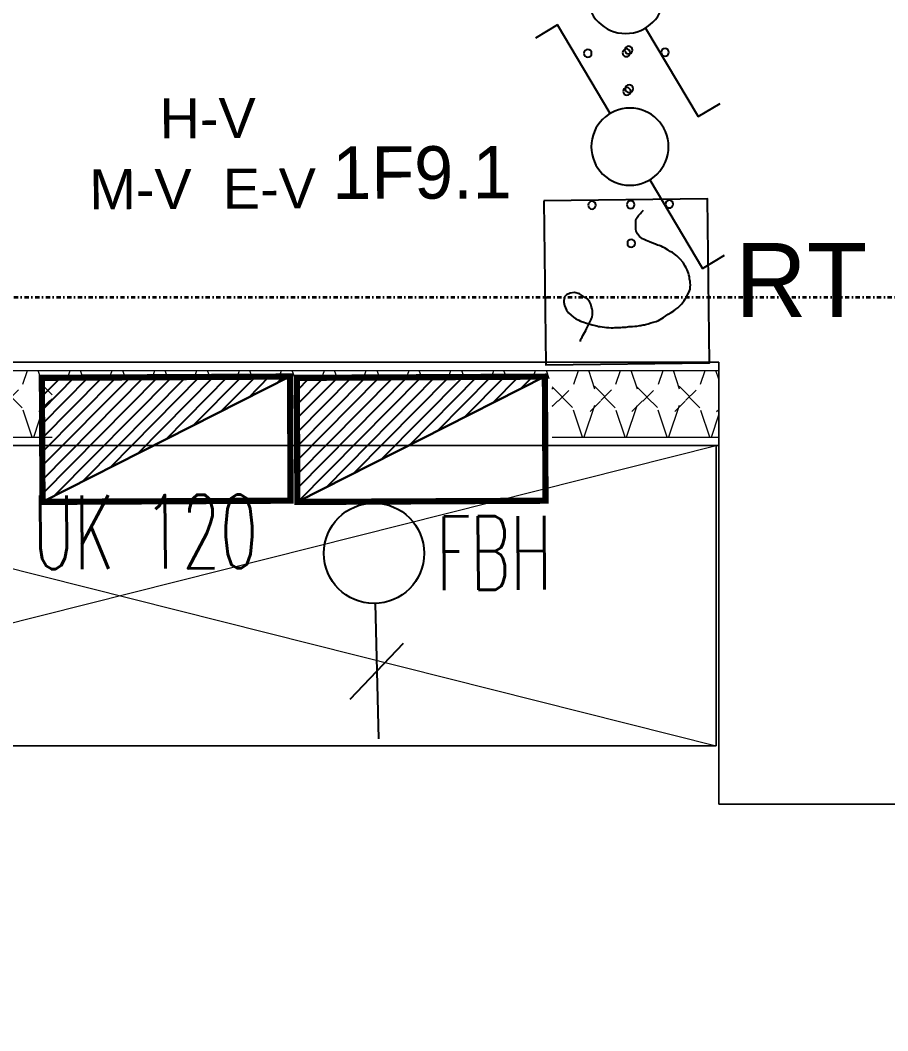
# Model space of a CAD drawing. Header units: metres. Extents: x -17679 to 22565, y -12299 to 33430.
# Drawn here: x 5502 to 6803, y 2922 to 4437 of the extents above; entities that cross this region are included whole.
import ezdxf
from ezdxf.enums import TextEntityAlignment as Align

# ---------------------------------------------------------------- set-up
doc = ezdxf.new("R2010")
doc.units = ezdxf.units.M
doc.linetypes.add('Strich Punkt Mittel', pattern=[0.015875, 0.00635, -0.0047625, 0, -0.0047625])
doc.linetypes.add('Verdeckt', pattern=[0.003, 0.002, -0.001])
doc.layers.get('0').update_dxf_attribs({"color": 252})
for name, color, linetype, lineweight in [('A_Moebel', 6, 'Continuous', 13), ('A_Raeume', 7, 'Continuous', 13), ('A_Raeume_', 7, 'Continuous', 5), ('A_Raster_', 1, 'Continuous', 9), ('A_Tueren', 31, 'Continuous', 13), ('A_Waende', 7, 'Continuous', 13), ('Text', 130, 'Continuous', 9)]:
    doc.layers.add(name, color=color, linetype=linetype, lineweight=lineweight)
for name, color, linetype, true_color in [('E_Muster', 18, 'Continuous', 0x080808), ('E_NACHRTECH', 3, 'Continuous', 0x00fa00), ('E_Steckdose+Schalter', 150, 'Continuous', 0x0b6cf4)]:
    doc.layers.add(name, color=color, linetype=linetype, true_color=true_color)
doc.layers.add('ET_LEGENDE - Wohnung$0$800_KO_HI____L', color=130, linetype='Continuous')
doc.styles.add('Arial_7', font='arial.ttf', dxfattribs={"height": 0.06})
doc.styles.add('ET_LEGENDE - Wohnung$0$ROMANS', font='romans.shx', dxfattribs={"width": 0.6})

# ---------------------------------------------------------------- blocks, each defined once
blk = doc.blocks.new('*U555')
h = blk.add_hatch()
h.set_pattern_fill('ANSI31', color=256, scale=5, style=0)
h.set_pattern_definition([(45, (1095.664734749665, 558.40475788579), (-11.22532015133644, 11.22532015133644), [])])
h.paths.add_polyline_path([(0, 0), (0, 200), (400, 200)])
blk.add_line((0, 0), (400, 200))
at = {"const_width": 10}
blk.add_lwpolyline([(0, 200), (400, 200), (400, 0), (0, 0)], close=True, dxfattribs=at)
blk.add_lwpolyline([(0, 0), (0, 200), (400, 200), (0, 0)])
at = {"style": 'ET_LEGENDE - Wohnung$0$ROMANS', "width": 0.6, "flags": 1}
for tag, p in [('RAUMBUCHNUMMER', (500, -300)), ('ANLAGE', (500, -450))]:
    blk.add_attdef(tag, text='', height=100, dxfattribs=at).set_placement(p, align=Align.MIDDLE)
for tag, p in [('TEILANLAGE_NR', (500, -600)), ('KOMPONENTE', (500, -750)), ('KOMPONENTE_NR', (500, -900)), ('BEZEICHNUNG', (500, -1050)), ('TYP', (500, -1200)), ('HERSTELLER', (500, -1350)), ('MODEL', (500, -1500)), ('LEISTUNG_MAX', (500, -1650)), ('SPEZIFISCH_1', (500, -1800)), ('SPEZIFISCH_2', (500, -1950)), ('SPEZIFISCH_3', (499.9999999999991, -2100)), ('SPEZIFISCH_4', (500, -2250)), ('SPEZIFISCH_5', (500, -2400)), ('GEWERKE_CODE', (500, -2550)), ('LV_POS', (500, -2700)), ('ZAEHLER', (500, -2850)), ('PLATZHALTER_1', (500, -3000)), ('PLATZHALTER_2', (499.9999999999991, -3150)), ('PLATZHALTER_3', (499.9999999999991, -3300)), ('JOBLISTE_VDMA', (500, -3450)), ('ET_SPEZIFISCH_1', (500, -3600)), ('ET_SPEZIFISCH_2', (500, -3750)), ('ET_SPEZIFISCH_3', (500, -3900)), ('ET_SPEZIFISCH_4', (500, -4050)), ('ET_SPEZIFISCH_5', (500, -4200)), ('ET_SPEZIFISCH_6', (500, -4350)), ('ET_SPEZIFISCH_7', (500, -4500))]:
    blk.add_attdef(tag, text='', height=100, dxfattribs=at).set_placement(p, align=Align.MIDDLE_CENTER)
blk = doc.blocks.new('*U551')
for p, q in [((15.03495329624275, 73.7192722660875), (17.86959896548069, 76.35144324467183)), ((17.86959896548069, 76.35144324467183), (23.94383968529291, 76.95886731666178)), ((23.94383968529291, 76.95886731666178), (27.99333349848166, 76.35144324467183)), ((27.99333349848166, 76.35144324467183), (33.66262483695755, 73.7192722660875)), ((12.40278231765842, 64.00048711439376), (13.01020638964837, 69.26482907156242)), ((14.02257984288735, 57.92624639461064), (12.40278231765842, 64.00048711439376)), ((13.01020638964837, 69.26482907156242), (15.03495329624275, 73.7192722660875)), ((33.66262483695755, 73.7192722660875), (37.10469457818545, 71.49205066883951)), ((37.10469457818545, 71.49205066883951), (39.93934024742339, 68.25245561826523)), ((39.93934024742339, 68.25245561826523), (42.16656184470048, 65.41780994902729)), ((42.16656184470048, 65.41780994902729), (44.39378344194847, 62.58316427978934)), ((44.39378344194847, 62.58316427978934), (46.21605565788923, 59.14109453856145)), ((17.26217489346163, 52.8643791280956), (14.02257984288735, 57.92624639461064)), ((18.32624102855334, 51.10860876148581), (17.26217489346163, 52.8643791280956)), ((20.09682056275778, 48.61241062425325), (18.32624102855334, 51.10860876148581)), ((46.21605565788923, 59.14109453856145), (47.12719176587415, 57.01511028662571)), ((47.12719176587415, 57.01511028662571), (48.74698929110309, 52.86437912812471)), ((48.74698929110309, 52.86437912812471), (49.4556507084053, 50.83963222150123)), ((49.4556507084053, 50.83963222150123), (50.77173619769746, 46.68890106297112)), ((56.54226488154382, 49.52354673220907), (54.31504328423762, 48.40993593357052)), ((58.76948647882091, 50.63715753084761), (56.54226488154382, 49.52354673220907)), ((60.69299604010303, 51.85200567482752), (58.76948647882091, 50.63715753084761)), ((58.76948647882091, 50.63715753084761), (58.76948647882091, 50.63715753084761)), ((62.61650560135604, 53.06685381877833), (60.69299604010303, 51.85200567482752)), ((60.69299604010303, 51.85200567482752), (60.69299604010303, 51.85200567482752)), ((64.64125250792131, 54.18046461741687), (62.61650560135604, 53.06685381877833)), ((66.66599941451568, 55.29407541602632), (64.64125250792131, 54.18046461741687)), ((68.18455959446146, 56.10397417866988), (66.66599941451568, 55.29407541602632)), ((69.70311977440724, 56.91387294131345), (68.18455959446146, 56.10397417866988)), ((70.91796791838715, 57.11634763196707), (69.70311977440724, 56.91387294131345)), ((72.13281606233795, 57.31882232262069), (70.91796791838715, 57.11634763196707)), ((23.33641561330296, 45.7777649550153), (20.09682056275778, 48.61241062425325)), ((26.57601066381904, 43.95549273907454), (23.33641561330296, 45.7777649550153)), ((30.22055509570055, 43.14559397643097), (26.57601066381904, 43.95549273907454)), ((32.85272607434308, 42.53816990447012), (30.22055509570055, 43.14559397643097)), ((34.60750672614086, 42.13322052313379), (32.85272607434308, 42.53816990447012)), ((35.68737174352282, 42.13322052313379), (34.60750672614086, 42.13322052313379)), ((39.12944148475072, 42.13322052313379), (35.68737174352282, 42.13322052313379)), ((42.77398591663223, 42.53816990447012), (39.12944148475072, 42.13322052313379)), ((44.19130875123665, 43.24683132177233), (42.77398591663223, 42.53816990447012)), ((45.60863158587017, 43.95549273907454), (44.19130875123665, 43.24683132177233)), ((49.25317601775168, 45.98023964566891), (45.60863158587017, 43.95549273907454)), ((51.78410965099465, 47.19508778961972), (49.25317601775168, 45.98023964566891)), ((50.77173619769746, 46.68890106297112), (51.68287230568239, 43.85425539376228)), ((51.68287230568239, 43.85425539376228), (52.08782168698963, 42.53816990447012)), ((54.31504328423762, 48.40993593357052), (51.78410965099465, 47.19508778961972)), ((52.08782168698963, 42.53816990447012), (52.49277106829686, 40.81713503384162)), ((52.49277106829686, 40.81713503384162), (52.8977204496332, 39.09610016321312)), ((52.8977204496332, 39.09610016321312), (53.40390717628179, 37.07135325661875)), ((53.40390717628179, 37.07135325661875), (53.91009390293039, 35.04660635002438)), ((53.91009390293039, 35.04660635002438), (54.21380593895446, 32.81938475277639)), ((54.21380593895446, 32.81938475277639), (54.51751797494944, 30.5921631555284)), ((54.51751797494944, 30.5921631555284), (54.92246735625667, 27.85875483163181)), ((54.92246735625667, 27.85875483163181), (55.32741673759301, 25.12534650770613)), ((55.32741673759301, 25.12534650770613), (55.52989142824663, 22.29070083846818)), ((55.52989142824663, 22.29070083846818), (55.73236611887114, 19.45605516920113)), ((55.73236611887114, 19.45605516920113), (55.73236611887114, 17.22883357195314)), ((55.73236611887114, 17.22883357195314), (55.73236611887114, 15.00161197470515)), ((55.73236611887114, 15.00161197470515), (55.73236611887114, 12.47067834143308)), ((55.73236611887114, 12.47067834143308), (55.73236611887114, 9.93974470819012)), ((55.1249420469394, 1.435807700476289), (54.66984127747128, -2.011754211238439)), ((55.32741673759301, 5.890250895001372), (55.1249420469394, 1.435807700476289)), ((55.52989142824663, 7.914997801595745), (55.32741673759301, 5.890250895001372)), ((55.73236611887114, 9.93974470819012), (55.52989142824663, 7.914997801595745)), ((-75.12235974497162, -12.20892076714881), (-76.83888858591672, -12.75521287330412)), ((-73.42545449291356, -12.01237576742642), (-75.12235974497162, -12.20892076714881)), ((-71.83808454626705, -11.93041049464591), (-73.42545449291356, -12.01237576742642)), ((-69.89534924400505, -11.90294569122125), (-71.83808454626705, -11.93041049464591)), ((-66.96750977844931, -11.90294569122125), (-69.89534924400505, -11.90294569122125)), ((-64.2855003630393, -12.12180584374801), (-66.96750977844931, -11.90294569122125)), ((-61.82291835092474, -12.53249048287034), (-64.2855003630393, -12.12180584374801)), ((54.08398795034736, -11.8797722633135), (53.55129670957103, -15.2683542789855)), ((54.17425645934418, -9.491621775869135), (54.08398795034736, -11.8797722633135)), ((54.48966105200816, -6.517698527281027), (54.17425645934418, -9.491621775869135)), ((54.53212784789503, -4.233483637999597), (54.48966105200816, -6.517698527281027)), ((54.66984127747128, -2.011754211238439), (54.53212784789503, -4.233483637999597)), ((-85.99991734314244, -20.33022154547143), (-87.21476548709325, -21.6463070347636)), ((-84.78506919916254, -19.01413605617927), (-85.99991734314244, -20.33022154547143)), ((-83.36774636455812, -17.79928791222846), (-84.78506919916254, -19.01413605617927)), ((-81.95042352992459, -16.58443976827766), (-83.36774636455812, -17.79928791222846)), ((-80.83681273128605, -15.36959162432686), (-81.95042352992459, -16.58443976827766)), ((-79.76494408887811, -14.5494369861808), (-80.83681273128605, -15.36959162432686)), ((-78.3213615300483, -13.69116187837426), (-79.76494408887811, -14.5494369861808)), ((-76.83888858591672, -12.75521287330412), (-78.3213615300483, -13.69116187837426)), ((-58.46335941334837, -14.15474348034695), (-61.82291835092474, -12.53249048287034)), ((-55.22376436277409, -16.38196507762404), (-58.46335941334837, -14.15474348034695)), ((-53.80644152816967, -18.10299994822344), (-55.22376436277409, -16.38196507762404)), ((-52.38911869356525, -19.82403481882284), (-53.80644152816967, -18.10299994822344)), ((-51.37674524026806, -22.05125641609993), (-52.38911869356525, -19.82403481882284)), ((-50.36437178697088, -24.27847801334792), (-51.37674524026806, -22.05125641609993)), ((-49.45323567901505, -26.40446226528366), (-50.36437178697088, -24.27847801334792)), ((52.08782168698963, -23.97476597735295), (51.6828723057115, -25.49332615729873)), ((52.49277106829686, -22.45620579740716), (52.08782168698963, -23.97476597735295)), ((52.69524575897958, -21.03888296280274), (52.49277106829686, -22.45620579740716)), ((52.8977204496332, -19.62156012816922), (52.69524575897958, -21.03888296280274)), ((53.17527121107559, -18.10299994822344), (52.8977204496332, -19.62156012816922)), ((53.45282197248889, -16.58443976827766), (53.17527121107559, -18.10299994822344)), ((53.55129670957103, -15.2683542789855), (53.45282197248889, -16.58443976827766)), ((-48.54209957103012, -28.53044651721939), (-49.45323567901505, -26.40446226528366)), ((-46.31487797375302, -33.3898390930517), (-48.54209957103012, -28.53044651721939)), ((-45.40374186576809, -35.81953538095331), (-46.31487797375302, -33.3898390930517)), ((-44.49260575781226, -38.24923166888402), (-45.40374186576809, -35.81953538095331)), ((48.64575194576173, -35.41458599964608), (47.63337849252275, -38.45170635956674)), ((49.65812539911713, -31.77004156776457), (48.64575194576173, -35.41458599964608)), ((50.46802416170248, -28.73292120787301), (49.65812539911713, -31.77004156776457)), ((51.6828723057115, -25.49332615729873), (50.46802416170248, -28.73292120787301)), ((-43.6827069951687, -40.37521592081975), (-44.49260575781226, -38.24923166888402)), ((-42.87280823252513, -42.50120017272638), (-43.6827069951687, -40.37521592081975)), ((-41.86043477922794, -44.62718442469122), (-42.87280823252513, -42.50120017272638)), ((-40.84806132593075, -46.75316867662695), (-41.86043477922794, -44.62718442469122)), ((-38.21589034734643, -51.20761187112293), (-40.84806132593075, -46.75316867662695)), ((43.88759671529988, -44.4247097340376), (40.1418149380479, -50.39771310850847)), ((47.63337849252275, -38.45170635956674), (43.88759671529988, -44.4247097340376)), ((-36.49849846452708, -53.40912990501601), (-38.21589034734643, -51.20761187112293)), ((-34.97629529677215, -56.26947913760886), (-36.49849846452708, -53.40912990501601)), ((-30.9268014835834, -61.73629578543113), (-34.97629529677215, -56.26947913760886)), ((34.16881156357704, -59.6103115335245), (32.44777669300674, -61.93877047611386)), ((35.88984643417644, -57.28185259093516), (34.16881156357704, -59.6103115335245)), ((38.01583068611217, -53.83978284973636), (35.88984643417644, -57.28185259093516)), ((40.1418149380479, -50.39771310850847), (38.01583068611217, -53.83978284973636)), ((-27.07978236104827, -65.78578959864898), (-30.9268014835834, -61.73629578543113)), ((-22.62533916652319, -69.22785933987689), (-27.07978236104827, -65.78578959864898)), ((-18.1708959719981, -71.86003031843211), (-22.62533916652319, -69.22785933987689)), ((-16.39359643607167, -73.03702334555783), (-18.1708959719981, -71.86003031843211)), ((-13.91892746815574, -74.28972660639192), (-16.39359643607167, -73.03702334555783)), ((19.28692180005601, -72.66992908107567), (16.65475082147168, -74.18848926105056)), ((21.41290605202085, -71.35384359178352), (19.28692180005601, -72.66992908107567)), ((23.53889030395658, -70.03775810249135), (21.41290605202085, -71.35384359178352)), ((27.58838411717443, -67.0006377426289), (23.53889030395658, -70.03775810249135)), ((30.01808040507603, -64.46970410938593), (27.58838411717443, -67.0006377426289)), ((32.44777669300674, -61.93877047611386), (30.01808040507603, -64.46970410938593)), ((-11.89418056153226, -74.99838802369413), (-13.91892746815574, -74.28972660639192)), ((-9.869433654937893, -75.70704944099634), (-11.89418056153226, -74.99838802369413)), ((-7.540974712348543, -76.21323616764494), (-9.869433654937893, -75.70704944099634)), ((-5.212515769759193, -76.71942289429352), (-7.540974712348543, -76.21323616764494)), ((-2.884056827169843, -76.92189758494715), (-5.212515769759193, -76.71942289429352)), ((-0.560526951099746, -77.12394366113222), (-2.884056827169843, -76.92189758494715)), ((-0.5869739641784691, -77.42808431162484), (-0.560526951099746, -77.12394366113222)), ((2.076573093974729, -77.42808431162484), (-0.5869739641784691, -77.42808431162484)), ((4.708744072529952, -77.73179634759072), (2.076573093974729, -77.42808431162484)), ((7.340915051114279, -77.5293216569371), (4.708744072529952, -77.73179634759072)), ((9.973086029698607, -77.32684696625438), (7.340915051114279, -77.5293216569371)), ((11.99783293629298, -76.51694820363991), (9.973086029698607, -77.32684696625438)), ((14.02257984288735, -75.70704944099634), (11.99783293629298, -76.51694820363991)), ((16.65475082147168, -74.18848926105056), (14.02257984288735, -75.70704944099634))]:
    blk.add_line(p, q)
blk.add_lwpolyline([(-99.99999999999999, 100), (100, 100), (100, -100), (-99.99999999999999, -100)], close=True)
at = {"style": 'ET_LEGENDE - Wohnung$0$ROMANS', "width": 0.6, "flags": 1}
for tag, p in [('RAUMBUCHNUMMER', (-0.248237514286302, -465.740553349995)), ('ANLAGE', (-0.248237514286302, -615.740553349995))]:
    blk.add_attdef(tag, text='', height=100, dxfattribs=at).set_placement(p, align=Align.MIDDLE)
for tag, p in [('TEILANLAGE_NR', (-0.248237514286302, -765.740553349995)), ('KOMPONENTE', (-0.248237514286302, -915.740553349995)), ('KOMPONENTE_NR', (-0.248237514286302, -1065.740553349995)), ('BEZEICHNUNG', (-0.248237514286302, -1215.740553349995)), ('TYP', (-0.248237514286302, -1365.740553349995)), ('HERSTELLER', (-0.248237514286302, -1515.740553349995)), ('MODEL', (-0.248237514286302, -1665.740553349995)), ('LEISTUNG_MAX', (-0.248237514286302, -1815.740553349995)), ('SPEZIFISCH_1', (-0.248237514286302, -1965.740553349995)), ('SPEZIFISCH_2', (-0.248237514286302, -2115.740553349995)), ('SPEZIFISCH_3', (-0.2482375142872115, -2265.740553349995)), ('SPEZIFISCH_4', (-0.248237514286302, -2415.740553349995)), ('SPEZIFISCH_5', (-0.248237514286302, -2565.740553349995)), ('GEWERKE_CODE', (-0.248237514286302, -2715.740553349995)), ('LV_POS', (-0.248237514286302, -2865.740553349995)), ('ZAEHLER', (-0.248237514286302, -3015.740553349995)), ('PLATZHALTER_1', (-0.248237514286302, -3165.740553349995)), ('PLATZHALTER_2', (-0.2482375142872115, -3315.740553349995)), ('PLATZHALTER_3', (-0.2482375142872115, -3465.740553349995)), ('JOBLISTE_VDMA', (-0.248237514286302, -3615.740553349996)), ('ET_SPEZIFISCH_1', (-0.248237514286302, -3765.740553349996)), ('ET_SPEZIFISCH_2', (-0.248237514286302, -3915.740553349996)), ('ET_SPEZIFISCH_3', (-0.248237514286302, -4065.740553349995)), ('ET_SPEZIFISCH_4', (-0.248237514286302, -4215.740553349995)), ('ET_SPEZIFISCH_5', (-0.248237514286302, -4365.740553349995)), ('ET_SPEZIFISCH_6', (-0.248237514286302, -4515.740553349995)), ('ET_SPEZIFISCH_7', (-0.248237514286302, -4665.740553349995))]:
    blk.add_attdef(tag, text='', height=100, dxfattribs=at).set_placement(p, align=Align.MIDDLE_CENTER)
blk = doc.blocks.new('*U533')
for p, q in [((25, 43.30127018922939), (91.66666666666666, 158.7713240271434)), ((91.66666666666666, 158.7713240271434), (120.5341801261374, 142.1046573604767)), ((-24.9999999999984, -43.30127018922826), (-91.66666666666518, -158.7713240271437)), ((-91.66666666666518, -158.7713240271437), (-120.5341801261546, -142.1046573604769))]:
    blk.add_line(p, q)
blk.add_circle((0, 0), 50)
at = {"layer": 'ET_LEGENDE - Wohnung$0$800_KO_HI____L'}
for centre in [(0, 125), (0, 74.99999999999997), (-50, -75), (0, -75), (50, -75), (0, -125)]:
    blk.add_circle(centre, 5, dxfattribs=at)
at = {"style": 'ET_LEGENDE - Wohnung$0$ROMANS', "width": 0.6, "flags": 1}
for tag, p in [('RAUMBUCHNUMMER', (-0.248237514286302, -465.740553349995)), ('ANLAGE', (-0.248237514286302, -615.740553349995))]:
    blk.add_attdef(tag, text='', height=100, dxfattribs=at).set_placement(p, align=Align.MIDDLE)
for tag, p in [('TEILANLAGE_NR', (-0.248237514286302, -765.740553349995)), ('KOMPONENTE', (-0.248237514286302, -915.740553349995)), ('KOMPONENTE_NR', (-0.248237514286302, -1065.740553349995)), ('BEZEICHNUNG', (-0.248237514286302, -1215.740553349995)), ('TYP', (-0.248237514286302, -1365.740553349995)), ('HERSTELLER', (-0.248237514286302, -1515.740553349995)), ('MODEL', (-0.248237514286302, -1665.740553349995)), ('LEISTUNG_MAX', (-0.248237514286302, -1815.740553349995)), ('SPEZIFISCH_1', (-0.248237514286302, -1965.740553349995)), ('SPEZIFISCH_2', (-0.248237514286302, -2115.740553349995)), ('SPEZIFISCH_3', (-0.2482375142872115, -2265.740553349995)), ('SPEZIFISCH_4', (-0.248237514286302, -2415.740553349995)), ('SPEZIFISCH_5', (-0.248237514286302, -2565.740553349995)), ('GEWERKE_CODE', (-0.248237514286302, -2715.740553349995)), ('LV_POS', (-0.248237514286302, -2865.740553349995)), ('ZAEHLER', (-0.248237514286302, -3015.740553349995)), ('PLATZHALTER_1', (-0.248237514286302, -3165.740553349995)), ('PLATZHALTER_2', (-0.2482375142872115, -3315.740553349995)), ('PLATZHALTER_3', (-0.2482375142872115, -3465.740553349995)), ('JOBLISTE_VDMA', (-0.248237514286302, -3615.740553349996)), ('ET_SPEZIFISCH_1', (-0.248237514286302, -3765.740553349996)), ('ET_SPEZIFISCH_2', (-0.248237514286302, -3915.740553349996)), ('ET_SPEZIFISCH_3', (-0.248237514286302, -4065.740553349995)), ('ET_SPEZIFISCH_4', (-0.248237514286302, -4215.740553349995)), ('ET_SPEZIFISCH_5', (-0.248237514286302, -4365.740553349995)), ('ET_SPEZIFISCH_6', (-0.248237514286302, -4515.740553349995)), ('ET_SPEZIFISCH_7', (-0.248237514286302, -4665.740553349995))]:
    blk.add_attdef(tag, text='', height=100, dxfattribs=at).set_placement(p, align=Align.MIDDLE_CENTER)
blk = doc.blocks.new('*U541')
blk.add_line((0, 65), (4e-15, 240))
at = {"linetype": 'Continuous', "ltscale": 0.1250000009536743}
blk.add_line((35.35534069803182, 187.8553374206228), (-35.35534069803184, 117.1446625793771), dxfattribs=at)
blk.add_circle((0, 0), 65)
at = {"style": 'ET_LEGENDE - Wohnung$0$ROMANS', "width": 0.6, "flags": 1}
for tag, p in [('RAUMBUCHNUMMER', (0, -400)), ('ANLAGE', (0, -550))]:
    blk.add_attdef(tag, text='', height=100, dxfattribs=at).set_placement(p, align=Align.MIDDLE)
for tag, p in [('TEILANLAGE_NR', (0, -700)), ('KOMPONENTE', (0, -850)), ('KOMPONENTE_NR', (0, -1000)), ('BEZEICHNUNG', (0, -1150)), ('TYP', (0, -1300)), ('HERSTELLER', (0, -1450)), ('MODEL', (0, -1600)), ('LEISTUNG_MAX', (0, -1750)), ('SPEZIFISCH_1', (0, -1900)), ('SPEZIFISCH_2', (0, -2050)), ('SPEZIFISCH_3', (-9.095e-13, -2200)), ('SPEZIFISCH_4', (0, -2350)), ('SPEZIFISCH_5', (0, -2500)), ('GEWERKE_CODE', (0, -2650)), ('LV_POS', (0, -2800)), ('ZAEHLER', (0, -2950)), ('PLATZHALTER_1', (0, -3100)), ('PLATZHALTER_2', (-9.095e-13, -3250)), ('PLATZHALTER_3', (-9.095e-13, -3400)), ('JOBLISTE_VDMA', (0, -3550)), ('ET_SPEZIFISCH_1', (0, -3700)), ('ET_SPEZIFISCH_2', (0, -3850)), ('ET_SPEZIFISCH_3', (0, -4000)), ('ET_SPEZIFISCH_4', (0, -4149.999999999999)), ('ET_SPEZIFISCH_5', (0, -4299.999999999999)), ('ET_SPEZIFISCH_6', (0, -4449.999999999999)), ('ET_SPEZIFISCH_7', (0, -4599.999999999999))]:
    blk.add_attdef(tag, text='', height=100, dxfattribs=at).set_placement(p, align=Align.MIDDLE_CENTER)
blk = doc.blocks.new('Moeb_Schrank - Schrank_2m-10187188-263_PP_03DG_BT2')
at = {"layer": 'A_Moebel', "color": 8}
for p, q in [((6.4e-15, 0), (1.788954158554349, -0.449999999999992)), ((0.7930889051283995, 0), (0, 0)), ((0, 0), (0, -0.449999999999996)), ((0, -0.449999999999996), (0, 0)), ((0, 0), (0.7930889051283994, 0)), ((1.1430889051284, 1e-16), (0.7930889051283995, 0)), ((0.7930889051284142, 0), (1.143088905128349, 1e-16)), ((1.193088905128406, 0), (1.1430889051284, 1e-16)), ((1.143088905128396, 0), (1.193088905128388, 1e-16)), ((1.543088905128406, 0), (1.193088905128406, 0)), ((1.193088905128401, 0), (1.54308890512837, 0)), ((1.788954158554348, 0), (1.543088905128406, 0)), ((1.543088905128406, 0), (1.788954158554348, 0)), ((1.788954158554348, -0.449999999999996), (1.788954158554348, 0)), ((1.788954158554348, 0), (1.788954158554348, -0.449999999999996)), ((6.4e-15, -0.4499999999999879), (1.788954158554347, -1e-16)), ((0, -0.449999999999996), (1.788954158554348, -0.449999999999996)), ((1.788954158554348, -0.449999999999996), (0, -0.449999999999996))]:
    blk.add_line(p, q, dxfattribs=at)
blk = doc.blocks.new('UZ_D1 - SL_0900x2000_Wohnungstür-5426849-263_PP_03DG_BT2')
at = {"layer": 'A_Tueren', "lineweight": 5}
for p, q in [((0.4499999999999895, 0.1000000000009668), (0.449999999999988, 1.000000000000967)), ((-0.5100000000000088, 0.100000000000966), (-0.4500000000000082, 0.1000000000009659)), ((-0.4500000000000082, 0.1000000000009659), (-0.4500000000000082, -0.1000000000000607)), ((0.4499999999999915, 0.1000000000009661), (0.4499999999999915, -0.1000000000000618)), ((0.5099999999999923, 0.100000000000966), (0.4499999999999915, 0.1000000000009661)), ((-0.4500000000000082, -0.1000000000000607), (-0.5100000000000089, -0.1000000000000607)), ((0.4499999999999915, -0.1000000000000618), (0.5099999999999923, -0.1000000000000617))]:
    blk.add_line(p, q, dxfattribs=at)
blk.add_arc((0.4499999999999894, 0.1000000000009668), 0.8999999999999996, 89.99999999999969, 180.0000000000001, dxfattribs=at)
blk = doc.blocks.new('6546546')
at = {"layer": 'A_Waende', "lineweight": 5, "true_color": 0x636466}
h = blk.add_hatch(dxfattribs=at)
h.set_pattern_fill('FP_54', color=251, angle=-112.3599999999976, style=0, pattern_type=2)
h.set_pattern_definition([(44.99800000000237, (-44.10114784321899, 60.00590485036068), (0.1270123151580853, 0.2539953934585886), [0.02245, -0.15715]), (44.99800000000237, (-44.05326681526197, 60.11704623402033), (0.1270123151580853, 0.2539953934585886), [0.02245, -0.15715]), (44.99800000000237, (-44.03707332361283, 60.0065800816106), (0.1270123151580853, 0.2539953934585886), [0.02245, -0.15715]), (44.99800000000237, (-43.99049753233006, 60.11717707825329), (0.1270123151580853, 0.2539953934585886), [0.02245, -0.15715]), (71.56300000000238, (-44.08483561520713, 60.02190207566038), (0.1270184192439109, 0.5079932232547772), [0.0502, -0.35141]), (71.56300000000238, (-44.06951362115735, 60.06966436725468), (0.1270184192439109, 0.5079932232547772), [0.0502, -0.35141]), (71.56300000000238, (-44.02206633227522, 60.02203291989335), (0.1270184192439109, 0.5079932232547772), [0.0502, -0.35141]), (71.56300000000238, (-44.00581952637984, 60.069414786659), (0.1270184192439109, 0.5079932232547772), [0.0502, -0.35141]), (134.9980000000023, (-44.08557626857352, 60.11736123673249), (0.1269945826249963, -0.2540042599719598), [0.02245, -0.15715]), (134.9980000000023, (-44.03707332361283, 60.0065800816106), (0.1269945826249963, -0.2540042599719598), [0.02245, -0.15715]), (134.9980000000023, (-44.02188217379602, 60.11711165613681), (0.1269945826249963, -0.2540042599719598), [0.02245, -0.15715]), (134.9980000000023, (-43.97430404068092, 60.00671092584356), (0.1269945826249963, -0.2540042599719598), [0.02245, -0.15715]), (108.4330000000023, (-44.06951362115735, 60.06966436725468), (0.126982954317151, -0.5080020895753169), [0.0502, -0.35141]), (108.4330000000023, (-44.05345097374118, 60.02196749777687), (0.126982954317151, -0.5080020895753169), [0.0502, -0.35141]), (108.4330000000023, (-44.00581952637984, 60.069414786659), (0.126982954317151, -0.5080020895753169), [0.0502, -0.35141]), (108.4330000000023, (-43.98975687896366, 60.02171791718119), (0.126982954317151, -0.5080020895753169), [0.0502, -0.35141])])
h.paths.add_polyline_path([(-43.17348567120721, 60.01873630604726), (-43.17348895794972, 60.11873599083546), (-45.02862659354391, 60.11879213024683), (-45.02854858142264, 60.01879212785404), (-44.17304107410568, 60.01876638426624), (-44.17303806532126, 60.10626638421535), (-43.42303806528547, 60.10624381556981), (-43.42303806528547, 60.01874381547749), (-43.17348858180475, 60.01873630604725)])
at = {"layer": 'A_Raeume', "color": 251, "linetype": 'Verdeckt', "true_color": 0x636466}
for p, q in [((-43.17348604735263, 60.00623630605282), (-43.17350222494205, 59.46862479110898)), ((-43.17350222494205, 59.46862479110898), (-41.49303720486588, 59.46857422323169))]:
    blk.add_line(p, q, dxfattribs=at)
at = {"layer": 'A_Raeume_', "color": 251, "true_color": 0x636466, "flags": 128}
for points in [[(-37.70864615974244, 59.46846034485921), (-37.70855400086948, 62.53107185865883), (-43.98105399803789, 62.53126060820516), (-44.92855399760784, 62.53128911999393), (-44.92862621744227, 60.13128912108139), (-43.173482285903, 60.13123630599629), (-43.17350222494212, 59.46862479110909), (-41.59604680481893, 59.46857732295525), (-41.4430372048882, 59.46857271865216)], [(-43.98368512552918, 58.17364917022082), (-41.49307617348451, 58.17357422381821), (-41.49303720486556, 59.46857422323179), (-43.17350222494212, 59.46862479110909), (-43.17348604735269, 60.00623630605289), (-44.96612997887563, 60.00629024957287), (-44.9661851250837, 58.17367873521552)]]:
    blk.add_lwpolyline(points, close=True, dxfattribs=at)
at = {"layer": 'A_Raster_', "color": 251, "linetype": 'Strich Punkt Mittel', "lineweight": 35, "true_color": 0x636466}
blk.add_line((-56.24346691923102, 60.22890657237184), (-32.13481195389198, 60.22818110442614), dxfattribs=at)
at = {"layer": 'A_Waende', "color": 251, "true_color": 0x636466}
for p, q in [((-43.1734822859024, 60.13123630599619), (-44.92862621744225, 60.1312891210813)), ((-43.17348266204732, 60.11873630600185), (-43.1734822859024, 60.13123630599619)), ((-44.95362659357589, 60.11878987337691), (-43.17348266204732, 60.11873630600185)), ((-44.97862960272498, 60.01879062571205), (-44.17304069796063, 60.01876638425483)), ((-44.96612997887555, 60.00629024957271), (-43.17348604735211, 60.00623630605281)), ((-43.42304069830017, 60.01874381555664), (-43.17348567120715, 60.01873630604715)), ((-43.17348604735211, 60.00623630605281), (-43.17348567120715, 60.01873630604715))]:
    blk.add_line(p, q, dxfattribs=at)
at = {"layer": 'A_Waende', "color": 251, "lineweight": 5, "true_color": 0x636466}
blk.add_line((-43.17348567120715, 60.01873630604715), (-43.17348266204732, 60.11873630600185), dxfattribs=at)
at = {"layer": 'A_Moebel', "color": 251, "true_color": 0x636466, "rotation": 359.998275878371}
blk.add_blockref('Moeb_Schrank - Schrank_2m-10187188-263_PP_03DG_BT2', (-44.96612997887494, 60.00629024957251), dxfattribs=at)
at = {"layer": 'A_Tueren', "color": 251, "true_color": 0x636466, "rotation": 269.998275878465}
blk.add_blockref('UZ_D1 - SL_0900x2000_Wohnungstür-5426849-263_PP_03DG_BT2', (-45.11866707005742, 58.77368332391185), dxfattribs=at)
at = {"layer": 'Text', "color": 251, "true_color": 0x636466, "char_height": 0.06, "attachment_point": 1, "rotation": 0.2405397124924478, "style": 'Arial_7'}
for s, insert, width in [('H-V', (-44.01196575430482, 60.52636836067257), 0.1803796875), ('M-V  E-V', (-44.11735384573559, 60.42009165074292), 0.4369196875)]:
    blk.add_mtext(s, dxfattribs=dict(at, insert=insert, width=width))

msp = doc.modelspace()

# ---------------------------------------------------------------- block references
at = {"xscale": 1000, "yscale": 1000, "zscale": 1000}
msp.add_blockref('6546546', (49723.13201128368, -56206.72603401612), dxfattribs=at)
at = {"layer": 'E_NACHRTECH', "xscale": 0.9299153030073936, "yscale": 0.9299153030073936, "zscale": 0.9299153030073936, "rotation": 0.296097624597397}
msp.add_blockref('*U555', (5917.971250898536, 3714.790409052288), dxfattribs=at)
at = {"layer": 'E_Steckdose+Schalter'}
for name, p, xscale, yscale, zscale, rotation in [('*U533', (6410.056966099618, 4474.839497812152), -1.158225034426243, 1.158225034426243, 1.158225034426243, 0.7600163426059315), ('*U533', (6416.4744746297, 4247.269308722405), -1.158225034426243, 1.158225034426243, 1.158225034426243, 0.7600163426059315), ('*U551', (6411.529392929304, 4044.685195657717), -1.227819918495399, 1.227819918495399, 1.227819918495399, 90.70683106284604), ('*U555', (5535.808382086496, 3714.901101812846), 0.9299153030073936, 0.9299153030073936, 0.9299153030073936, 0.296097624597397), ('*U541', (6032.787278759119, 3637.884920432116), 1.15822503442624, 1.15822503442624, 1.15822503442624, 181.3611016865098)]:
    msp.add_blockref(name, p, dxfattribs=dict(at, xscale=xscale, yscale=yscale, zscale=zscale, rotation=rotation))

# ---------------------------------------------------------------- texts
at = {"color": 212}
msp.add_text('1F9.1', height=78.55367717475453, rotation=0.1777258479535076, dxfattribs=at).set_placement((5970.530696192248, 4168.925204008194))
msp.add_text('RT', height=110.9676953694677, dxfattribs=at).set_placement((6574.379490363142, 3991.837370203053))
at = {"layer": 'E_Muster', "color": 6, "style": 'ET_LEGENDE - Wohnung$0$ROMANS', "width": 0.6}
for s, p in [('UK 120', (5521.101919723907, 3669.110966021079)), ('FBH', (6126.531357390166, 3637.884920432116))]:
    msp.add_text(s, height=110.3243744550193, rotation=0.2960976246084109, dxfattribs=at).set_placement(p, align=Align.MIDDLE_LEFT)

doc.saveas('drawing.dxf')
